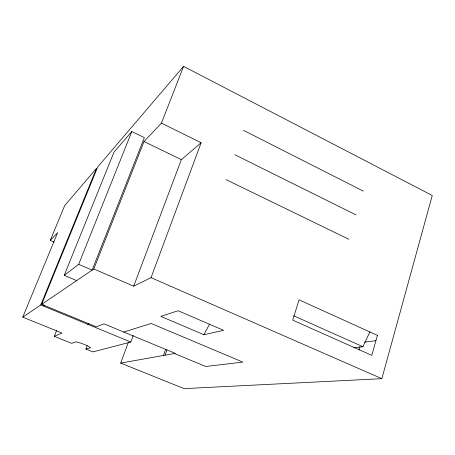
<?xml version="1.0" encoding="UTF-8"?>
<svg xmlns="http://www.w3.org/2000/svg" width="455" height="455" viewBox="0 0 455 455"><rect width="100%" height="100%" fill="white"/><g stroke="black" fill="none" stroke-linecap="round" stroke-linejoin="round"><path stroke-width="0.68" d="M120.655 363.09L184.053 388.627L381.853 378.674L432.25 195.485L183.581 66.373L97.734 166.9L41.667 304.338L96.215 326.809L103.99 323.846L175.255 353.364L120.655 363.09L128.225 342.678M358.984 350.043L359.95 346.659M163.436 355.469L165.552 349.531M165.063 355.179L166.962 349.838M87.144 345.8L85.881 349.082L92.871 351.897L130.801 342.029L133.264 335.375M93.815 268.973L133.685 286.195L151.037 277.658L201.133 142.751L161.457 123.123L144.013 141.522L93.815 268.973L41.667 304.338M133.685 286.195L181.346 159.637L201.133 142.751M161.457 123.123L183.581 66.373M85.881 349.082L90.625 347.734L87.508 345.766L81.178 343.207L76.042 341.841L71.634 343.343L54.281 336.359L56.625 330.466M78.687 264.327L131.825 131.546L144.36 137.643L92.12 270.122L78.687 264.327L64.235 275.309L76.673 280.599M64.235 275.309L114.023 152.05L131.825 131.546M54.281 336.359L62.045 333.077L22.75 317.163L40.751 304.958L96.528 168.316L64.678 205.609L50.243 240.433L54.088 242.106M43.794 304.679L43.259 305.993L44.192 305.373M22.75 317.163L57.677 232.59L50.243 240.433M353.802 347.842L362.931 346.738L369.955 331.763M203.908 334.715L223.65 330.33L178.081 310.737L160.825 316.39L203.908 334.715L209.493 324.216M87.701 324.29L88.896 323.795M123.754 332.031L151.157 323.477L242.833 362.095L205.745 366.485L174.413 353.512M364.637 342.149L375.91 340.681M40.751 304.958L130.801 342.029M151.037 277.658L381.853 378.674M293.611 315.764L362.931 346.738M225.902 179.56L348.809 239.256M144.013 141.522L181.346 159.637M234.757 154.706L356.146 214.965M243.448 130.329L363.346 191.123M377.411 335.38L371.798 355.344L292.696 320.144L299.066 299.834L377.411 335.38"/></g></svg>
